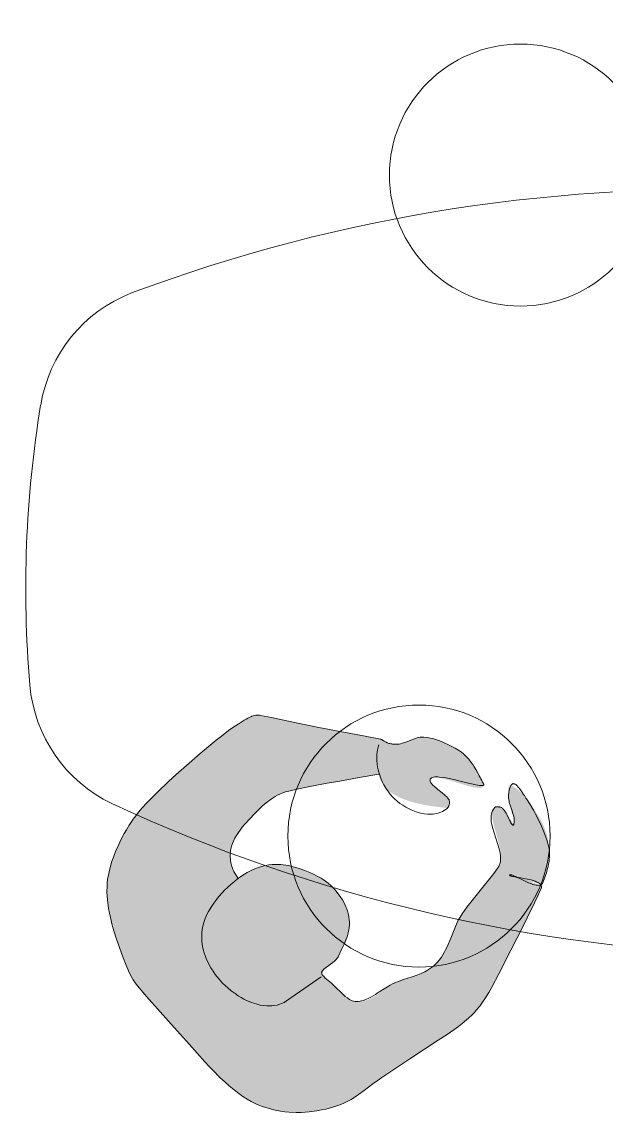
# Model space of a CAD drawing. Header units: millimetres. Extents: x 20521 to 81475, y 14901 to 52339.
# Drawn here: x 20521 to 21324, y 27055 to 28556 of the extents above; entities that cross this region are included whole.
import ezdxf

# ---------------------------------------------------------------- set-up
doc = ezdxf.new("R2010")
doc.units = ezdxf.units.MM
doc.header["$MEASUREMENT"] = 0
for name, color, linetype, lineweight in [('FURN-FREE', 1, 'Continuous', 0), ('PRES-FILL', 7, 'Continuous', 0), ('PRES-PEOP', 42, 'Continuous', 0)]:
    doc.layers.add(name, color=color, linetype=linetype, lineweight=lineweight)

msp = doc.modelspace()

# ---------------------------------------------------------------- linework, layer by layer
at = {"layer": 'FURN-FREE', "extrusion": (0, 0, -1)}
for centre, radius, start, end in [((-20744.5, 27997.4), 200, 9.3111, 68.7542), ((-22083.4, 27777.9), 1556.8, 355.1154, 9.3111), ((-20731.5, 27662.4), 200, 295.6723, 355.1154)]:
    msp.add_arc(centre, radius, start, end, dxfattribs=at)

# ---------------------------------------------------------------- wipeouts: each hides what was drawn before it
at = {"lineweight": 0}
for points in [[(21230.3, 28520), (21195.3, 28521.4), (21196.7, 28556.3), (21231.6, 28555)], [(21043.1, 28279.7), (21059.4, 28248.7), (21028.4, 28232.4), (21012.1, 28263.4)], [(21090.7, 27611.8), (21055.7, 27613.1), (21057.1, 27648.1), (21092.1, 27646.8)], [(20903.5, 27371.5), (20919.8, 27340.5), (20888.8, 27324.2), (20872.5, 27355.2)], [(21205.2, 27329.5), (21223.9, 27359.1), (21253.5, 27340.4), (21234.8, 27310.8)]]:
    msp.add_wipeout(points, dxfattribs=at).dxf.layer = 'FURN-FREE'

# ---------------------------------------------------------------- next in the draw order: wipeouts: each hides what was drawn before it
for points in [[(21026.2, 28352.8), (21026.1, 28341.5), (21026.7, 28330.2), (21028.1, 28318.9), (21030.1, 28307.8), (21032.8, 28296.8), (21036.2, 28286.1), (21040.3, 28275.5), (21045.1, 28265.3), (21050.4, 28255.3), (21056.4, 28245.7), (21063, 28236.5), (21070.2, 28227.8), (21077.8, 28219.5), (21086, 28211.7), (21094.7, 28204.4), (21103.8, 28197.7), (21113.3, 28191.5), (21123.2, 28186), (21133.4, 28181.1), (21143.8, 28176.9), (21154.6, 28173.3), (21165.5, 28170.4), (21176.6, 28168.2), (21187.8, 28166.7), (21199.1, 28165.9), (21210.4, 28165.9), (21221.7, 28166.5), (21232.9, 28167.8), (21244, 28169.9), (21255, 28172.6), (21265.8, 28176), (21276.3, 28180.1), (21286.6, 28184.8), (21296.5, 28190.2), (21306.1, 28196.2), (21315.3, 28202.8), (21324.1, 28209.9), (21332.4, 28217.6), (21340.2, 28225.8), (21347.5, 28234.5), (21354.2, 28243.6), (21360.3, 28253.1), (21365.8, 28262.9), (21370.7, 28273.1), (21375, 28283.6), (21378.5, 28294.4), (21381.4, 28305.3), (21383.6, 28316.4), (21385.1, 28327.6), (21385.9, 28338.9), (21386, 28350.2), (21385.4, 28361.5), (21384, 28372.7), (21382, 28383.8), (21379.2, 28394.8), (21375.8, 28405.6), (21371.7, 28416.1), (21367, 28426.4), (21361.6, 28436.3), (21355.6, 28445.9), (21349.1, 28455.1), (21341.9, 28463.9), (21334.2, 28472.2), (21326, 28480), (21317.4, 28487.2), (21308.3, 28494), (21298.8, 28500.1), (21288.9, 28505.6), (21278.7, 28510.5), (21268.2, 28514.7), (21257.5, 28518.3), (21246.6, 28521.2), (21235.5, 28523.4), (21224.3, 28524.9), (21213, 28525.7), (21201.7, 28525.8), (21190.4, 28525.1), (21179.2, 28523.8), (21168, 28521.8), (21157.1, 28519), (21146.3, 28515.6), (21135.7, 28511.5), (21125.5, 28506.8), (21115.5, 28501.4), (21105.9, 28495.4), (21096.7, 28488.8), (21088, 28481.7), (21079.7, 28474), (21071.9, 28465.8), (21064.6, 28457.2), (21057.9, 28448.1), (21051.8, 28438.6), (21046.2, 28428.7), (21041.4, 28418.5), (21037.1, 28408), (21033.6, 28397.3), (21030.7, 28386.3), (21028.5, 28375.3)], [(20886.6, 27444.5), (20886.5, 27433.2), (20887.1, 27421.9), (20888.5, 27410.7), (20890.5, 27399.6), (20893.2, 27388.6), (20896.7, 27377.8), (20900.8, 27367.3), (20905.5, 27357), (20910.9, 27347.1), (20916.9, 27337.5), (20923.4, 27328.3), (20930.6, 27319.5), (20938.3, 27311.2), (20946.5, 27303.4), (20955.1, 27296.2), (20964.2, 27289.4), (20973.7, 27283.3), (20983.6, 27277.8), (20993.8, 27272.9), (21004.3, 27268.7), (21015, 27265.1), (21025.9, 27262.2), (21037, 27260), (21048.2, 27258.5), (21059.5, 27257.7), (21070.8, 27257.6), (21082.1, 27258.3), (21093.3, 27259.6), (21104.5, 27261.6), (21115.4, 27264.4), (21126.2, 27267.8), (21136.8, 27271.9), (21147, 27276.6), (21157, 27282), (21166.6, 27288), (21175.8, 27294.6), (21184.5, 27301.7), (21192.8, 27309.4), (21200.6, 27317.6), (21207.9, 27326.2), (21214.6, 27335.3), (21220.7, 27344.8), (21226.2, 27354.7), (21231.1, 27364.9), (21235.4, 27375.4), (21238.9, 27386.1), (21241.8, 27397.1), (21244, 27408.1), (21245.5, 27419.4), (21246.3, 27430.6), (21246.4, 27441.9), (21245.8, 27453.2), (21244.4, 27464.5), (21242.4, 27475.6), (21239.7, 27486.6), (21236.3, 27497.3), (21232.2, 27507.9), (21227.4, 27518.1), (21222, 27528.1), (21216.1, 27537.7), (21209.5, 27546.9), (21202.3, 27555.6), (21194.7, 27563.9), (21186.5, 27571.7), (21177.8, 27579), (21168.7, 27585.7), (21159.2, 27591.9), (21149.3, 27597.4), (21139.1, 27602.3), (21128.7, 27606.5), (21117.9, 27610.1), (21107, 27613), (21095.9, 27615.2), (21084.7, 27616.7), (21073.4, 27617.5), (21062.1, 27617.5), (21050.8, 27616.9), (21039.6, 27615.6), (21028.5, 27613.5), (21017.5, 27610.8), (21006.7, 27607.4), (20996.2, 27603.3), (20985.9, 27598.6), (20976, 27593.2), (20966.4, 27587.2), (20957.2, 27580.6), (20948.4, 27573.5), (20940.1, 27565.8), (20932.3, 27557.6), (20925, 27548.9), (20918.3, 27539.8), (20912.2, 27530.3), (20906.7, 27520.5), (20901.8, 27510.3), (20897.5, 27499.8), (20894, 27489), (20891.1, 27478.1), (20888.9, 27467)]]:
    msp.add_wipeout(points, dxfattribs=at).dxf.layer = 'FURN-FREE'

# ---------------------------------------------------------------- next in the draw order: hatches: boundary and pattern name
at = {"layer": 'PRES-FILL'}
h = msp.add_hatch(color=256, dxfattribs=at)
edge = h.paths.add_edge_path(flags=16)
edge.add_spline(control_points=[(21233.4, 27370.8), (21231, 27372.9), (21226, 27374.1), (21220.2, 27374.9)], knot_values=[0, 0, 0, 0, 1, 1, 1, 1], degree=3, periodic=0)
edge.add_spline(control_points=[(21220.2, 27374.9), (21207.7, 27381.1), (21192.7, 27391.2), (21191.2, 27384.1), (21189.8, 27377.2), (21207, 27376.8), (21220.2, 27374.9)], knot_values=[0, 0, 0, 0, 0.509531, 0.509531, 0.509531, 1, 1, 1, 1], degree=3, periodic=0)
edge.add_spline(control_points=[(21220.2, 27374.9), (21225.5, 27372.3), (21230.3, 27370.3), (21233.4, 27370.8)], knot_values=[0, 0, 0, 0, 1, 1, 1, 1], degree=3, periodic=0)
edge.add_spline(control_points=[(21233.4, 27370.8), (21234.9, 27369.5), (21235.3, 27367.8), (21234.3, 27365.6), (21226.1, 27348.1), (21217.8, 27330.2), (21209, 27312.8), (21198.2, 27291.5), (21187.5, 27270.3), (21176.5, 27249.1), (21166, 27228.9), (21155.7, 27208.1), (21139.6, 27192), (21125.7, 27178.2), (21109.2, 27167.7), (21093.1, 27156.9), (21067.3, 27139.7), (21041.2, 27122.9), (21015.4, 27105.6), (21002.8, 27097.2), (20991.1, 27087.5), (20978.6, 27078.9), (20963.2, 27068.4), (20945.9, 27062.5), (20926.1, 27060), (20889.4, 27055.4), (20853.6, 27059.4), (20824.9, 27079.8), (20805.3, 27093.8), (20788.5, 27109.9), (20772.6, 27127.4), (20758.5, 27143.1), (20744.4, 27158.7), (20730.4, 27174.4), (20713.4, 27193.4), (20696.4, 27212.5), (20680.1, 27231.9), (20667.7, 27246.6), (20662.4, 27265.9), (20655.5, 27284.2), (20646.9, 27307.2), (20639.8, 27329.3), (20638.3, 27354.7), (20636.8, 27379.8), (20643.1, 27402.5), (20653.8, 27424.9), (20664.2, 27446.6), (20676.1, 27466), (20692.3, 27482.7), (20715.8, 27506.9), (20740.8, 27529.3), (20766.3, 27551.1), (20785.5, 27567.4), (20805.5, 27582.8), (20826.6, 27596.7), (20833.1, 27600.9), (20841, 27604.7), (20848.8, 27603.4), (20876.5, 27599.1), (20902.2, 27591.9), (20929, 27586.6), (20957.2, 27581.1), (20985.7, 27576.5), (21013.8, 27570.6), (21017.3, 27569.9), (21019.8, 27567), (21023.1, 27565.7), (21026.5, 27564.5), (21030, 27563.9), (21033.6, 27563.7), (21047.2, 27562.9), (21058.6, 27574.7), (21073.1, 27573.5), (21091.8, 27572), (21108.1, 27563.4), (21122.2, 27554.6), (21137.1, 27545.4), (21150, 27526), (21155, 27509.7), (21161.5, 27488.3), (21081, 27531.6), (21081.8, 27514.2), (21082.2, 27504.3), (21109.7, 27495), (21108.5, 27482.1), (21108.3, 27480.1), (21107.8, 27475.9), (21105.5, 27476.1), (21075.8, 27479), (21039.2, 27484.8), (21021, 27503.3), (21016.2, 27508.1), (21013.1, 27514.7), (21011.3, 27522.4)], knot_values=[0, 0, 0, 0, 0.004098, 0.004098, 0.004098, 0.036354, 0.036354, 0.036354, 0.07573, 0.07573, 0.07573, 0.113201, 0.113201, 0.113201, 0.145266, 0.145266, 0.145266, 0.196552, 0.196552, 0.196552, 0.221625, 0.221625, 0.221625, 0.252365, 0.252365, 0.252365, 0.309173, 0.309173, 0.309173, 0.348127, 0.348127, 0.348127, 0.382965, 0.382965, 0.382965, 0.425054, 0.425054, 0.425054, 0.456865, 0.456865, 0.456865, 0.496842, 0.496842, 0.496842, 0.536467, 0.536467, 0.536467, 0.574696, 0.574696, 0.574696, 0.630228, 0.630228, 0.630228, 0.671879, 0.671879, 0.671879, 0.684675, 0.684675, 0.684675, 0.729775, 0.729775, 0.729775, 0.777357, 0.777357, 0.777357, 0.783126, 0.783126, 0.783126, 0.789055, 0.789055, 0.789055, 0.811446, 0.811446, 0.811446, 0.840448, 0.840448, 0.840448, 0.871083, 0.871083, 0.871083, 0.911485, 0.911485, 0.911485, 0.934486, 0.934486, 0.934486, 0.938181, 0.938181, 0.938181, 0.987094, 0.987094, 0.987094, 1, 1, 1, 1], degree=3, periodic=0)
edge.add_line((21011.3, 27522.4), (20958, 27513.2))
edge.add_spline(control_points=[(20958, 27513.2), (20934.6, 27509.2), (20911.3, 27504.6), (20888, 27499.4), (20863.4, 27494), (20844.5, 27472.7), (20827.6, 27453.8), (20818.5, 27443.5), (20810.3, 27433.2), (20808, 27417.8), (20806.2, 27405.8), (20808.3, 27395.5), (20813.8, 27386.4)], knot_values=[0, 0, 0, 0, 0.324205, 0.324205, 0.324205, 0.66843, 0.66843, 0.66843, 0.855113, 0.855113, 0.855113, 1, 1, 1, 1], degree=3, periodic=0)
edge.add_line((20813.8, 27386.4), (20818.2, 27379.1))
edge.add_spline(control_points=[(20818.2, 27379.1), (20829.3, 27387.3), (20841, 27394.6), (20856.3, 27397.3), (20875.9, 27400.6), (20891, 27397.3), (20909.9, 27390.1), (20929, 27382.8), (20944.2, 27372.3), (20955.3, 27358.8), (20965.2, 27346.8), (20971.3, 27331.9), (20970.7, 27312), (20970.2, 27294.6), (20962, 27284.1), (20955.5, 27271.6), (20950.5, 27262.1), (20930, 27256.8), (20933.9, 27246.8), (20935.8, 27241.7), (20942, 27239.1), (20946.4, 27235.6), (20957.4, 27226.7), (20963.8, 27211.3), (20980.2, 27210.2), (21003.2, 27208.6), (21015.6, 27228), (21033.5, 27235.9), (21049.6, 27242.9), (21068.6, 27246.5), (21082.6, 27255.9), (21105.5, 27271.3), (21110.1, 27307.3), (21125.8, 27330.7), (21140.3, 27352.5), (21160.6, 27372.8), (21175, 27394.1), (21189.8, 27416), (21156.9, 27464.4), (21170.1, 27476.4), (21171.6, 27477.7), (21176.6, 27477.8), (21179.2, 27477), (21187.4, 27474.3), (21195.7, 27450.7), (21196.9, 27454.3), (21198.5, 27459.1), (21189.6, 27479.9), (21189.6, 27492.2), (21189.6, 27497.2), (21187.8, 27509.7), (21192.9, 27507.3), (21202.3, 27502.9), (21208.6, 27496.1), (21214, 27488.8), (21227.9, 27470), (21242.5, 27451.8), (21244.4, 27424.1), (21245.9, 27404.2), (21241.1, 27387.2), (21236.6, 27373.5), (21236.1, 27371.9), (21235, 27371), (21233.4, 27370.8)], knot_values=[0, 0, 0, 0, 0.044568, 0.044568, 0.044568, 0.101682, 0.101682, 0.101682, 0.159954, 0.159954, 0.159954, 0.212108, 0.212108, 0.212108, 0.25772, 0.25772, 0.25772, 0.292514, 0.292514, 0.292514, 0.310285, 0.310285, 0.310285, 0.355053, 0.355053, 0.355053, 0.417583, 0.417583, 0.417583, 0.47369, 0.47369, 0.47369, 0.564976, 0.564976, 0.564976, 0.649839, 0.649839, 0.649839, 0.736981, 0.736981, 0.736981, 0.746599, 0.746599, 0.746599, 0.777051, 0.777051, 0.777051, 0.817948, 0.817948, 0.817948, 0.83422, 0.83422, 0.83422, 0.863911, 0.863911, 0.863911, 0.939425, 0.939425, 0.939425, 0.993629, 0.993629, 0.993629, 1, 1, 1, 1], degree=3, periodic=0)

# ---------------------------------------------------------------- next in the draw order: linework, layer by layer
at = {"layer": 'FURN-FREE', "lineweight": 0}
for centre in [(21206, 28345.8), (21066.5, 27437.6)]:
    msp.add_circle(centre, 180, dxfattribs=at)
at = {"layer": 'FURN-FREE', "extrusion": (0, 0, -1)}
for centre, start, end in [((-21457.4, 26085.5), 69.4801, 92.9392), ((-21589.9, 29513.6), 271.4874, 294.9465)]:
    msp.add_arc(centre, 2240.5, start, end, dxfattribs=at)
at = {"layer": 'PRES-PEOP', "flags": 128}
for points in [[(21011.3, 27563.1), (21010.3, 27559.5), (21009.6, 27556.1), (21009.1, 27552.9), (21008.8, 27549.9), (21008.6, 27547), (21008.7, 27541.5), (21009.1, 27536.7), (21009.7, 27532.4), (21010.5, 27528.7), (21011.3, 27525.5), (21013.1, 27519.8), (21014.8, 27515.6), (21016.1, 27512.5), (21018.4, 27507.8), (21021, 27503.3), (21024.5, 27498.1), (21028.4, 27493.5), (21032.4, 27489.3), (21036.5, 27485.7), (21040.5, 27482.5), (21044.5, 27479.8), (21048.4, 27477.4), (21052.1, 27475.4), (21055.7, 27473.7), (21062.5, 27470.9), (21068.5, 27469.2), (21073.7, 27468.1), (21078.2, 27467.6), (21082.1, 27467.4), (21085.4, 27467.6), (21088.3, 27467.9), (21093, 27469), (21096.5, 27470.2), (21098.9, 27471.3), (21102.4, 27473.5), (21105.5, 27476.1), (21105.8, 27476.4), (21106.1, 27476.7), (21106.3, 27477), (21106.6, 27477.3), (21106.9, 27477.9), (21107.2, 27478.4), (21107.4, 27478.9), (21107.6, 27479.3), (21107.9, 27480.1), (21108.1, 27480.6), (21108.2, 27481), (21108.4, 27481.6), (21108.5, 27482.1), (21108.7, 27483.2), (21108.7, 27484.2), (21108.5, 27485.2), (21108.2, 27486.2), (21107.8, 27487.2), (21107.3, 27488.1), (21106.1, 27489.8), (21104.7, 27491.5), (21103.2, 27493), (21101.6, 27494.4), (21098.5, 27497.1), (21092.6, 27501.6), (21090.5, 27503.3), (21088.7, 27504.7), (21087.2, 27506), (21086.1, 27507), (21085.1, 27508), (21083.7, 27509.6), (21082.9, 27510.8), (21082.4, 27511.6), (21081.9, 27512.9), (21081.8, 27513.6), (21081.8, 27514.2), (21082.1, 27515.6), (21082.8, 27516.6), (21083.8, 27517.5), (21085.1, 27518.1), (21086.7, 27518.4), (21088.4, 27518.7), (21090.3, 27518.8), (21092.3, 27518.7), (21094.4, 27518.6), (21098.9, 27518.1), (21103.4, 27517.4), (21107.9, 27516.5), (21116.7, 27514.6), (21124.5, 27512.7), (21131.1, 27511), (21136.6, 27509.7), (21141.1, 27508.7), (21144.6, 27507.9), (21147.4, 27507.4), (21149.6, 27507.1), (21151.2, 27506.9), (21152.5, 27506.9), (21153.4, 27506.9), (21154.6, 27507.2), (21155.2, 27507.6), (21155.5, 27508), (21155.4, 27508.7), (21155, 27509.7), (21153.8, 27511.6), (21152.7, 27513.8), (21151.5, 27516), (21150.4, 27518.2), (21149.2, 27520.5), (21146.8, 27524.9), (21144.5, 27529), (21142.4, 27532.7), (21140.3, 27535.9), (21138.4, 27538.6), (21134.9, 27543.3), (21132, 27546.6), (21129.7, 27548.9), (21127.9, 27550.5), (21125.1, 27552.7), (21122.2, 27554.6), (21116.1, 27558.1), (21110.8, 27561.1), (21106.2, 27563.5), (21102.1, 27565.4), (21098.6, 27567), (21095.4, 27568.3), (21089.9, 27570.3), (21085.8, 27571.5), (21082.6, 27572.2), (21077.9, 27573.1), (21073.1, 27573.5), (21070.6, 27573.5), (21068.3, 27573.3), (21066.1, 27572.9), (21064.1, 27572.4), (21060.3, 27571.3), (21047, 27566.1), (21043.7, 27565.1), (21041.2, 27564.4), (21039.3, 27564), (21036.5, 27563.7), (21035.1, 27563.6), (21033.6, 27563.7), (21032.3, 27563.8), (21031.2, 27563.9), (21030.2, 27564), (21029.3, 27564.1), (21027.7, 27564.4), (21026.6, 27564.7), (21025.7, 27564.9), (21024.4, 27565.3), (21023.1, 27565.7), (21022.5, 27566), (21021.9, 27566.2), (21021.4, 27566.5), (21020.4, 27567.1), (21018.8, 27568.1), (21017.6, 27568.9), (21016.7, 27569.5), (21016, 27569.9), (21015.5, 27570.1), (21014.7, 27570.4), (21014.3, 27570.5), (21013.8, 27570.6), (20992.7, 27574.8), (20960.8, 27580.7), (20929, 27586.6), (20908.9, 27590.8), (20878.9, 27597.4), (20863.9, 27600.6), (20848.8, 27603.4), (20847.4, 27603.6), (20846.1, 27603.7), (20844.9, 27603.7), (20843.7, 27603.6), (20842.6, 27603.5), (20840.6, 27603.1), (20838.8, 27602.6), (20837.2, 27602.1), (20835.9, 27601.5), (20833.5, 27600.5), (20831.8, 27599.6), (20829.2, 27598.2), (20826.6, 27596.7), (20818.2, 27591.3), (20811.2, 27586.6), (20805.2, 27582.4), (20795.2, 27574.9), (20787.9, 27569.1), (20777.1, 27560.3), (20766.3, 27551.1), (20747.2, 27534.6), (20733.1, 27522.1), (20722.8, 27512.6), (20707.4, 27497.9), (20692.3, 27482.7), (20686.4, 27476.3), (20681.6, 27470.5), (20677.6, 27465.3), (20674.2, 27460.7), (20668.7, 27452.4), (20664.8, 27445.9), (20661.9, 27440.9), (20657.8, 27433.1), (20653.8, 27424.9), (20649.9, 27416.2), (20646.9, 27408.5), (20644.6, 27401.8), (20642.8, 27395.9), (20641.5, 27390.7), (20640.5, 27386.2), (20639.1, 27378.3), (20638.5, 27372.4), (20638.2, 27368), (20638, 27361.3), (20638.3, 27354.7), (20639.2, 27345.9), (20640.4, 27338.1), (20641.6, 27331.4), (20642.9, 27325.5), (20645.4, 27315.1), (20647.6, 27307.4), (20651.4, 27295.8), (20655.5, 27284.2), (20660.5, 27270.2), (20664.3, 27260), (20667.5, 27252.5), (20670.1, 27247.1), (20672.3, 27243.1), (20674, 27240.2), (20676.9, 27236), (20680.1, 27231.9), (20692.5, 27217.3), (20711.3, 27195.8), (20730.4, 27174.4), (20751.5, 27150.9), (20772.6, 27127.4), (20778.6, 27120.9), (20783.8, 27115.4), (20793.1, 27106), (20800.4, 27099.2), (20806.1, 27094.2), (20810.5, 27090.6), (20817.5, 27085.1), (20824.9, 27079.8), (20830.7, 27076), (20836.3, 27072.8), (20841.7, 27070.1), (20846.8, 27067.9), (20851.6, 27066), (20860.9, 27063), (20869, 27061), (20876.3, 27059.6), (20882.6, 27058.7), (20888.1, 27058.2), (20897.8, 27057.8), (20905, 27057.9), (20915.7, 27058.6), (20926.1, 27060), (20932.8, 27061.2), (20938.7, 27062.5), (20943.9, 27063.8), (20948.4, 27065.1), (20952.3, 27066.4), (20959.1, 27068.8), (20964.1, 27071), (20967.9, 27072.8), (20973.3, 27075.7), (20978.6, 27078.9), (20983.4, 27082.2), (20991.5, 27088.1), (21003.4, 27097), (21009.3, 27101.4), (21015.4, 27105.6), (21054.2, 27131.3), (21093.1, 27156.9), (21105.2, 27165), (21114.2, 27171.2), (21120.8, 27176), (21125.6, 27179.7), (21129.2, 27182.6), (21134.5, 27187.2), (21139.6, 27192), (21142.6, 27195.1), (21145.2, 27198.1), (21150, 27204), (21153.9, 27209.3), (21157, 27214), (21162.3, 27222.6), (21166, 27229.1), (21176.5, 27249.1), (21192.8, 27280.9), (21209, 27312.8), (21215.5, 27325.9), (21225.1, 27345.8), (21234.3, 27365.6), (21234.7, 27366.8), (21234.8, 27368), (21234.7, 27369.1), (21234.2, 27370), (21233.6, 27370.9), (21232.9, 27371.8), (21231.9, 27372.5), (21230.9, 27373.2), (21229.8, 27373.8), (21228.6, 27374.4), (21226.1, 27375.5), (21223.4, 27376.4), (21220.8, 27377.2), (21215.5, 27378.4), (21210.7, 27379.4), (21206.6, 27380.1), (21203.2, 27380.7), (21200.4, 27381.2), (21198.2, 27381.6), (21196.4, 27381.9), (21195.1, 27382.2), (21194, 27382.4), (21193.2, 27382.6), (21192.6, 27382.8), (21191.7, 27383.1), (21191.3, 27383.3), (21191.1, 27383.5), (21191, 27383.8), (21191.2, 27384.1), (21191.7, 27384.3), (21192.3, 27384.3), (21193.1, 27384.3), (21193.9, 27384.1), (21194.9, 27383.8), (21195.9, 27383.4), (21197, 27383), (21199.2, 27382), (21201.6, 27380.8), (21204, 27379.7), (21208.7, 27377.3), (21213.1, 27375.2), (21216.9, 27373.5), (21220.3, 27372.2), (21223.1, 27371.2), (21225.4, 27370.5), (21227.4, 27370.1), (21229, 27369.9), (21230.3, 27369.8), (21231.4, 27369.9), (21232.3, 27370), (21233.7, 27370.4), (21234.6, 27370.9), (21235.2, 27371.4), (21236, 27372.3), (21236.6, 27373.5), (21237.7, 27376.2), (21239.8, 27381.8), (21241.5, 27386.9), (21242.8, 27391.5), (21243.8, 27395.7), (21244.6, 27399.3), (21245.1, 27402.6), (21245.5, 27405.4), (21245.9, 27410.3), (21245.9, 27413.9), (21245.8, 27416.5), (21245.3, 27420.4), (21244.4, 27424.1), (21241.9, 27432.3), (21239.4, 27439.5), (21237, 27445.7), (21234.8, 27451.1), (21230.4, 27460.6), (21226.7, 27467.7), (21223.8, 27473), (21219.1, 27480.9), (21214, 27488.8), (21213.5, 27489.6), (21212.4, 27491.3), (21211.3, 27493.1), (21210.1, 27494.8), (21207.9, 27498.2), (21205.8, 27501.1), (21204, 27503.5), (21203.2, 27504.4), (21202.5, 27505.3), (21201.8, 27506), (21200.5, 27507.3), (21199.4, 27508.2), (21198.4, 27508.8), (21197.6, 27509.2), (21197, 27509.4), (21196.4, 27509.5), (21195.9, 27509.6), (21195.5, 27509.5), (21194.8, 27509.3), (21194.3, 27508.9), (21193.9, 27508.6), (21193.4, 27508), (21192.9, 27507.3), (21192.5, 27506.4), (21192.1, 27505.5), (21191.7, 27504.7), (21191.2, 27503.2), (21190.8, 27501.8), (21190.5, 27500.6), (21190.3, 27499.6), (21190.1, 27497.7), (21189.9, 27496.4), (21189.7, 27494.3), (21189.6, 27492.2), (21189.6, 27489.9), (21189.8, 27487.6), (21190.2, 27485.6), (21190.6, 27483.6), (21191.7, 27479.9), (21194, 27473.5), (21195.6, 27468.6), (21196.6, 27465), (21197.1, 27462.3), (21197.3, 27460.3), (21197.4, 27458.8), (21197.3, 27456.5), (21196.9, 27454.3), (21196.7, 27453.5), (21196.4, 27453), (21196.2, 27452.6), (21195.9, 27452.5), (21195.6, 27452.5), (21195.3, 27452.6), (21194.9, 27452.8), (21194.6, 27453.1), (21194.3, 27453.5), (21194, 27454), (21193.6, 27454.5), (21192.9, 27455.7), (21192.2, 27456.9), (21191.6, 27458.2), (21190.9, 27459.6), (21189.6, 27462.2), (21187.2, 27467.1), (21186.2, 27468.9), (21185.3, 27470.3), (21184.6, 27471.6), (21183.9, 27472.6), (21183.3, 27473.4), (21182.3, 27474.7), (21181.5, 27475.5), (21180.9, 27476), (21180.1, 27476.6), (21179.6, 27476.8), (21179.2, 27477), (21178.7, 27477.1), (21178.2, 27477.3), (21177.8, 27477.4), (21177.3, 27477.5), (21176.3, 27477.7), (21175.4, 27477.8), (21174.7, 27477.9), (21174, 27477.9), (21173.4, 27477.9), (21172.9, 27477.8), (21172.5, 27477.8), (21172.1, 27477.7), (21171.8, 27477.6), (21171.3, 27477.4), (21171, 27477.2), (21170.8, 27477), (21170.4, 27476.7), (21170.1, 27476.4), (21168.7, 27474.3), (21167.6, 27472.1), (21166.8, 27469.9), (21166.2, 27467.8), (21165.8, 27465.6), (21165.6, 27461.4), (21165.9, 27457.2), (21166.5, 27453.2), (21167.4, 27449.4), (21176.8, 27420), (21177.6, 27416.4), (21178.2, 27413.4), (21178.5, 27410.7), (21178.7, 27406.3), (21178.4, 27403), (21177.9, 27400.7), (21176.8, 27397.3), (21176, 27395.7), (21175, 27394.1), (21169.3, 27386.1), (21164, 27379.2), (21154.2, 27367.1), (21139.4, 27349.1), (21132.3, 27340), (21125.8, 27330.7), (21123, 27326.2), (21120.6, 27321.8), (21116.5, 27313.1), (21110.1, 27297.2), (21105.1, 27285.4), (21103, 27281.1), (21101.1, 27277.4), (21097.4, 27271.3), (21094.3, 27267), (21091.7, 27263.9), (21087.5, 27259.7), (21085.1, 27257.7), (21082.6, 27255.9), (21079.8, 27254.1), (21077.1, 27252.5), (21074.4, 27251.1), (21069.5, 27248.8), (21065, 27247), (21057.1, 27244.2), (21045.2, 27240.3), (21039.3, 27238.2), (21033.5, 27235.9), (21030.1, 27234.3), (21027, 27232.6), (21021.1, 27229.1), (21010.7, 27222.4), (21006.9, 27220), (21003.5, 27217.9), (21000.5, 27216.3), (20997.9, 27214.9), (20993.5, 27212.9), (20990.1, 27211.6), (20987.6, 27211), (20985.8, 27210.6), (20983, 27210.2), (20980.2, 27210.2), (20979.1, 27210.2), (20976.9, 27210.6), (20974.9, 27211.3), (20973, 27212.1), (20971.3, 27213), (20969.7, 27214), (20968.2, 27215.1), (20965.4, 27217.3), (20946.4, 27235.6), (20939.5, 27241.1), (20937.9, 27242.5), (20936.8, 27243.6), (20936, 27244.4), (20934.9, 27245.6), (20934.3, 27246.2), (20933.9, 27246.8), (20933.4, 27247.5), (20933.1, 27248.2), (20933, 27248.9), (20932.9, 27249.5), (20933, 27250.1), (20933.2, 27250.7), (20933.4, 27251.3), (20933.7, 27251.9), (20934.5, 27253), (20935.5, 27254.1), (20936.5, 27255), (20937.6, 27256), (20938.7, 27256.9), (20940.9, 27258.5), (20945.2, 27261.6), (20948.3, 27263.9), (20950.5, 27265.8), (20952.1, 27267.2), (20953.1, 27268.3), (20953.8, 27269.1), (20954.7, 27270.4), (20955.5, 27271.6), (20960.4, 27281.6), (20963.9, 27289.1), (20966.2, 27294.8), (20967.8, 27299.1), (20968.8, 27302.3), (20969.4, 27304.8), (20970.2, 27308.4), (20970.7, 27312), (20971, 27314.9), (20971, 27317.6), (20971, 27320.2), (20970.8, 27322.6), (20970.2, 27327.2), (20969.3, 27331.1), (20968.4, 27334.6), (20967.3, 27337.7), (20966.3, 27340.3), (20965.2, 27342.7), (20963.2, 27346.7), (20961.5, 27349.8), (20958.5, 27354.3), (20955.3, 27358.8), (20952.8, 27362), (20950.4, 27364.7), (20948.1, 27367), (20946, 27369.1), (20941.9, 27372.7), (20938.3, 27375.5), (20935, 27377.7), (20932.1, 27379.5), (20926.9, 27382.5), (20922.8, 27384.5), (20916.5, 27387.3), (20909.9, 27390.1), (20903.3, 27392.6), (20897.4, 27394.5), (20892.2, 27395.8), (20887.7, 27396.9), (20883.7, 27397.6), (20880.2, 27398), (20877.2, 27398.4), (20871.9, 27398.6), (20867.9, 27398.6), (20865, 27398.5), (20860.6, 27398), (20856.3, 27397.3), (20853.7, 27396.7), (20848.9, 27395.3), (20844.8, 27393.9), (20841.2, 27392.5), (20838.1, 27391.1), (20835.4, 27389.8), (20830.7, 27387.3), (20827.2, 27385.2), (20822, 27381.8), (20816.9, 27378.1), (20813.7, 27375.7), (20808.1, 27371.1), (20803.5, 27366.9), (20799.7, 27363.2), (20796.6, 27359.9), (20791.3, 27353.9), (20787.6, 27349.1), (20785, 27345.5), (20781.2, 27339.7), (20777.5, 27333.7), (20775.7, 27330.5), (20774.2, 27327.4), (20773, 27324.4), (20771.9, 27321.5), (20771.1, 27318.8), (20769.8, 27313.6), (20768.9, 27309), (20768.5, 27304.9), (20768.2, 27301.4), (20768.2, 27298.3), (20768.4, 27292.9), (20768.8, 27288.9), (20769.3, 27285.9), (20770.2, 27281.5), (20771.5, 27277.3), (20772.9, 27273.2), (20774.4, 27269.4), (20777.6, 27262.5), (20780.8, 27256.7), (20783.8, 27251.7), (20786.8, 27247.5), (20789.5, 27243.9), (20792.1, 27240.8), (20796.9, 27235.6), (20800.8, 27231.8), (20803.9, 27229), (20808.8, 27225), (20814, 27221), (20818.1, 27218.2), (20822.2, 27215.7), (20826.1, 27213.6), (20829.8, 27211.7), (20833.4, 27210.2), (20836.8, 27208.9), (20843.1, 27206.8), (20848.7, 27205.4), (20853.6, 27204.6), (20857.8, 27204.3), (20861.5, 27204.2), (20864.7, 27204.3), (20867.4, 27204.6), (20872, 27205.4), (20875.4, 27206.4), (20877.9, 27207.3), (20881.4, 27209), (20884.8, 27211), (20908.6, 27227.4), (20920.4, 27235.8), (20932.1, 27244.2)], [(21011.3, 27522.4), (20984.6, 27517.8), (20958, 27513.2), (20940.5, 27510.1), (20914.2, 27505.1), (20901.1, 27502.4), (20888, 27499.4), (20883.5, 27498.2), (20879.4, 27496.8), (20875.6, 27495.2), (20872.2, 27493.6), (20869.1, 27491.9), (20863.5, 27488.3), (20858.7, 27484.8), (20854.6, 27481.5), (20851.1, 27478.5), (20845.1, 27472.8), (20840.7, 27468.2), (20834.2, 27461.1), (20827.6, 27453.8), (20824, 27449.6), (20821.1, 27445.8), (20818.7, 27442.5), (20816.7, 27439.5), (20815.1, 27436.9), (20813.9, 27434.6), (20811.9, 27430.5), (20810.6, 27427.4), (20809.8, 27425), (20808.7, 27421.4), (20808, 27417.8), (20807.7, 27415.8), (20807.5, 27414), (20807.4, 27412.3), (20807.4, 27408.9), (20807.6, 27406), (20807.9, 27403.4), (20808.3, 27401.2), (20808.7, 27399.2), (20809.6, 27395.8), (20810.5, 27393.4), (20811.2, 27391.6), (20812.4, 27388.9), (20813.8, 27386.4), (20816, 27382.8), (20818.2, 27379.1)]]:
    msp.add_lwpolyline(points, dxfattribs=at)

doc.saveas('drawing.dxf')
